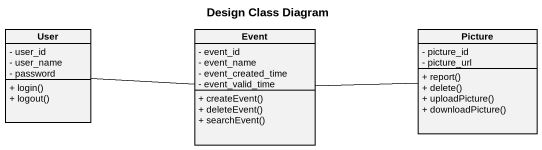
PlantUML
@startuml
title Design Class Diagram
hide circle
hide empty members
skinparam classAttributeIconSize 0
class User {
  - user_id
  - user_name
  - password
  + login()
  + logout()
}
class Event {
  - event_id
  - event_name
  - event_created_time
  - event_valid_time
  + createEvent()
  + deleteEvent()
  + searchEvent()
}
class Picture {
  - picture_id
  - picture_url
  + report()
  + delete()
  + uploadPicture()
  + downloadPicture()
}
User -right- Event
Event -right- Picture
@enduml
